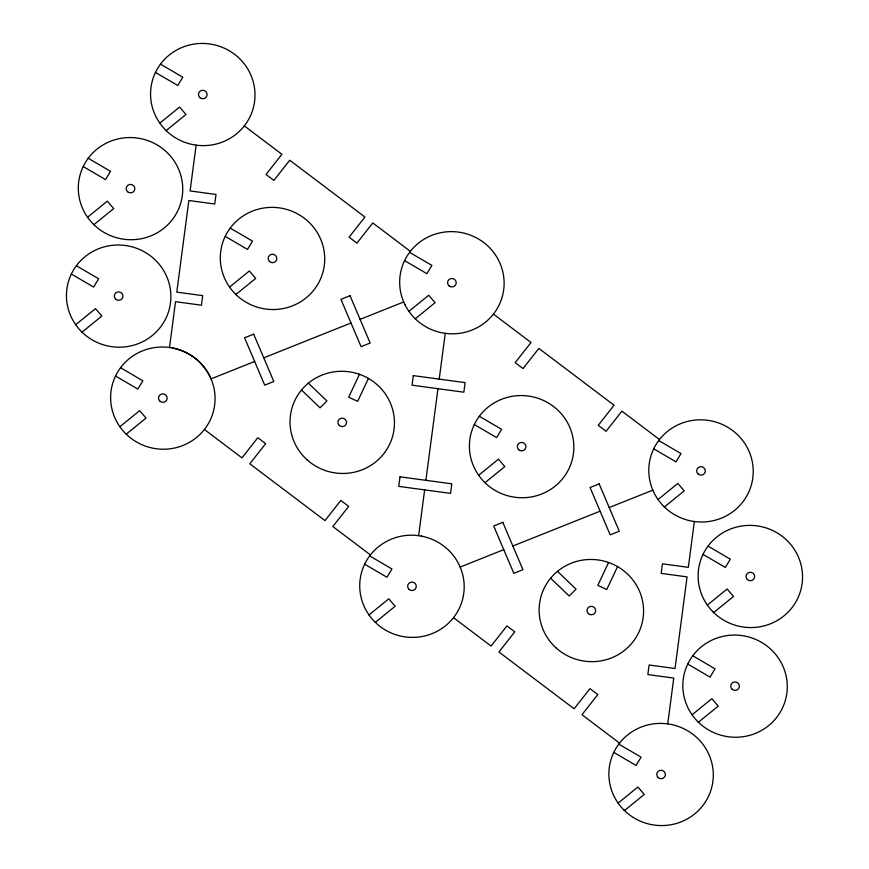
<?xml version="1.0" encoding="UTF-8"?>
<svg xmlns="http://www.w3.org/2000/svg" width="869" height="869" viewBox="0 0 869 869"><rect width="100%" height="100%" fill="white"/><g stroke="black" fill="none" stroke-linecap="round" stroke-linejoin="round"><path stroke-width="1.3" d="M169.509 347.491L175.527 301.695L201.434 305.204L202.694 295.634L176.787 292.136L188.845 200.5L214.741 204.009L216.001 194.45L190.105 190.941L196.122 145.145M418.619 535.684L424.648 489.888M425.908 480.329L437.954 388.693M439.214 379.134L445.243 333.338M667.74 723.877L673.768 678.081L647.861 674.572L649.121 665.013L675.028 668.511L687.075 576.886L661.179 573.377L662.428 563.818L688.335 567.327L694.353 521.519M359.473 374.311L348.665 397.209L357.626 401.326L368.434 378.428M608.582 562.504L597.785 585.402L606.747 589.519L617.555 566.621M159.809 123.137L179.611 107.05L185.966 114.502L166.153 130.589A52.346 51.108 12 0 1 155.996 116.783L155.747 116.283A52.27 51.032 12 0 1 179.188 48.729A52.27 51.032 12 0 1 248.871 70.943A52.27 51.032 12 0 1 228.286 139.355L225.408 140.789A52.27 51.032 12 0 1 166.153 130.6M87.541 217.239L107.343 201.152L113.698 208.593L93.885 224.691M75.69 324.713L95.492 308.625L101.847 316.077L82.034 332.164M229.535 287.063L249.349 270.976L255.692 278.417L235.879 294.515M119.879 426.722L139.681 410.624L146.035 418.076L126.222 434.174M408.93 311.33L428.732 295.243L435.076 302.684L415.273 318.782M478.656 475.256L498.458 459.158L504.813 466.61L485 482.708M368.988 614.915L388.801 598.817L395.145 606.269L375.343 622.367M658.039 499.523L677.853 483.425L684.196 490.876L664.394 506.975M707.355 605.096L727.157 588.997L733.512 596.449L713.699 612.547M692.082 714.774L711.896 698.676L718.239 706.128L698.437 722.226M618.109 803.097L637.911 787.01L644.266 794.462L624.453 810.549M254.65 361.461L211.037 378.873A52.281 51.043 12 0 0 128.938 358.93A52.281 51.043 12 0 0 135.401 441.322A52.281 51.043 12 0 0 213.557 410.852L214.23 407.757A52.281 51.043 12 0 0 189.051 354.161A52.346 51.108 12 0 0 172.844 348.056L172.203 347.937M263.752 357.832L351 322.996M360.103 319.368L403.705 301.956M460.157 567.055L503.759 549.653M512.873 546.014L600.11 511.189M609.223 507.55L652.825 490.149M421.324 536.13L421.954 536.249M160.483 64.165L182.783 77.222L177.776 85.488L155.475 72.431M409.603 252.358L431.893 265.403L426.896 273.681L404.596 260.624M658.724 440.54L681.014 453.596L676.006 461.863L653.716 448.817M230.209 228.091L252.51 241.137L247.502 249.414L225.212 236.357M88.214 158.267L110.515 171.312L105.507 179.59L83.207 166.533M708.029 546.112L730.329 559.169L725.322 567.435L703.021 554.389M479.33 416.273L501.63 429.329L496.623 437.596L474.322 424.55M76.363 265.74L98.664 278.797L93.656 287.063L71.356 274.007M692.767 655.791L715.057 668.848L710.049 677.114L687.759 664.068M120.552 367.739L142.853 380.796L137.845 389.062L115.544 376.016M369.673 555.932L391.962 568.989L386.955 577.255L364.665 564.198M618.782 744.125L641.083 757.181L636.075 765.448L613.786 752.391M244.319 125.907L281.893 154.291L266.066 174.463L273.909 180.383L289.746 160.222L364.937 217.022L349.099 237.194L356.953 243.114L372.779 222.953L410.364 251.347M493.429 314.1L531.013 342.484L515.176 362.645L523.029 368.575L538.856 348.415L614.057 405.215L598.22 425.375L606.062 431.306L621.9 411.146L659.484 439.529M204.389 429.482L241.962 457.876L257.8 437.715L265.642 443.635L249.816 463.807L325.006 520.607L340.833 500.435L348.686 506.366L332.849 526.527L370.433 554.922M453.499 617.674L491.083 646.069L506.92 625.897L514.763 631.828L498.925 651.989L574.127 708.8L589.953 688.628L597.796 694.559L581.969 714.72L619.554 743.114M557.496 571.346L576.06 589.16L569.184 596.015L550.62 578.211M308.376 383.164L326.94 400.967L320.064 407.833L301.51 390.018M405.117 304.976L404.835 304.411M400.001 476.82L398.752 486.379L450.555 493.386L451.804 483.827L400.001 476.82M413.318 375.625L412.058 385.184L463.861 392.201L465.121 382.632L413.318 375.625M463.351 595.949L462.666 599.045A52.281 51.043 12 0 1 376.549 623.518A52.281 51.043 12 0 1 395.395 537.683A52.281 51.043 12 0 1 463.351 595.938M477.407 327.548L474.528 328.982A52.27 51.032 12 0 1 399.751 279.427A52.27 51.032 12 0 1 479.536 239.638A52.27 51.032 12 0 1 477.407 327.548M253.683 334.163L244.58 337.791L264.719 385.13L273.822 381.502L253.683 334.163M350.033 295.699L340.93 299.327L361.069 346.666L370.172 343.038L350.033 295.699M502.803 522.345L493.701 525.984L513.829 573.323L522.932 569.684L502.803 522.345M599.154 483.881L590.051 487.52L610.179 534.859L619.282 531.22L599.154 483.881M448.969 285.782A4.323 4.215 12 0 0 456.116 283.685A4.323 4.215 12 0 0 450.62 278.667A4.323 4.215 12 0 0 448.969 285.782M518.695 449.718A4.323 4.215 12 0 0 525.832 447.622A4.323 4.215 12 0 0 520.346 442.603A4.323 4.215 12 0 0 518.695 449.718M698.079 473.985A4.323 4.215 12 0 0 705.226 471.889A4.323 4.215 12 0 0 699.741 466.87A4.323 4.215 12 0 0 698.079 473.985M747.394 579.558A4.323 4.215 12 0 0 754.542 577.461A4.323 4.215 12 0 0 749.045 572.443A4.323 4.215 12 0 0 747.394 579.558M732.122 689.236A4.323 4.215 12 0 0 739.269 687.14A4.323 4.215 12 0 0 733.784 682.122A4.323 4.215 12 0 0 732.122 689.236M658.148 777.559A4.323 4.215 12 0 0 665.296 775.463A4.323 4.215 12 0 0 659.81 770.445A4.323 4.215 12 0 0 658.148 777.559M588.422 613.644A4.323 4.215 12 0 0 595.569 611.537A4.323 4.215 12 0 0 590.073 606.519A4.323 4.215 12 0 0 588.422 613.644M409.038 589.367A4.323 4.215 12 0 0 416.175 587.27A4.323 4.215 12 0 0 410.689 582.252A4.323 4.215 12 0 0 409.038 589.367M339.301 425.452A4.323 4.215 12 0 0 346.449 423.355A4.323 4.215 12 0 0 340.963 418.337A4.323 4.215 12 0 0 339.301 425.452M269.575 261.526A4.323 4.215 12 0 0 276.722 259.429A4.323 4.215 12 0 0 271.237 254.411A4.323 4.215 12 0 0 269.575 261.526M199.859 97.589A4.323 4.215 12 0 0 206.996 95.492A4.323 4.215 12 0 0 201.51 90.474A4.323 4.215 12 0 0 199.859 97.589M127.58 191.701A4.323 4.215 12 0 0 134.728 189.605A4.323 4.215 12 0 0 129.231 184.586A4.323 4.215 12 0 0 127.58 191.701M115.729 299.175A4.323 4.215 12 0 0 122.866 297.079A4.323 4.215 12 0 0 117.38 292.06A4.323 4.215 12 0 0 115.729 299.175M159.918 401.185A4.323 4.215 12 0 0 167.054 399.077A4.323 4.215 12 0 0 161.569 394.059A4.323 4.215 12 0 0 159.918 401.185M81.708 331.849A52.27 51.032 12 0 0 169.097 309.842A52.27 51.032 12 0 0 105.182 246.622A52.27 51.032 12 0 0 81.708 331.849M93.57 224.376A52.27 51.032 12 0 0 180.948 202.368A52.27 51.032 12 0 0 117.033 139.149A52.27 51.032 12 0 0 93.57 224.376M713.384 612.232A52.27 51.032 12 0 0 800.762 590.214A52.27 51.032 12 0 0 736.847 526.994A52.27 51.032 12 0 0 713.384 612.232M698.111 721.911A52.27 51.032 12 0 0 785.489 699.893A52.27 51.032 12 0 0 721.574 636.673A52.27 51.032 12 0 0 698.111 721.911M624.138 810.234A52.27 51.032 12 0 0 711.515 788.226A52.27 51.032 12 0 0 647.601 725.007A52.27 51.032 12 0 0 624.138 810.234M664.068 506.66A52.27 51.032 12 0 0 751.446 484.641A52.27 51.032 12 0 0 687.531 421.422A52.27 51.032 12 0 0 664.068 506.66M235.564 294.2A52.27 51.032 12 0 0 322.942 272.193A52.27 51.032 12 0 0 259.027 208.973A52.27 51.032 12 0 0 235.564 294.2M556.051 647.872A52.27 51.032 12 0 0 642.332 622.15A52.27 51.032 12 0 0 575.691 561.678A52.27 51.032 12 0 0 556.051 647.872M306.931 459.679A52.27 51.032 12 0 0 393.212 433.957A52.27 51.032 12 0 0 326.57 373.496A52.27 51.032 12 0 0 306.931 459.679M484.674 482.393A52.27 51.032 12 0 0 572.063 460.374A52.27 51.032 12 0 0 508.148 397.155A52.27 51.032 12 0 0 484.674 482.393"/></g></svg>
